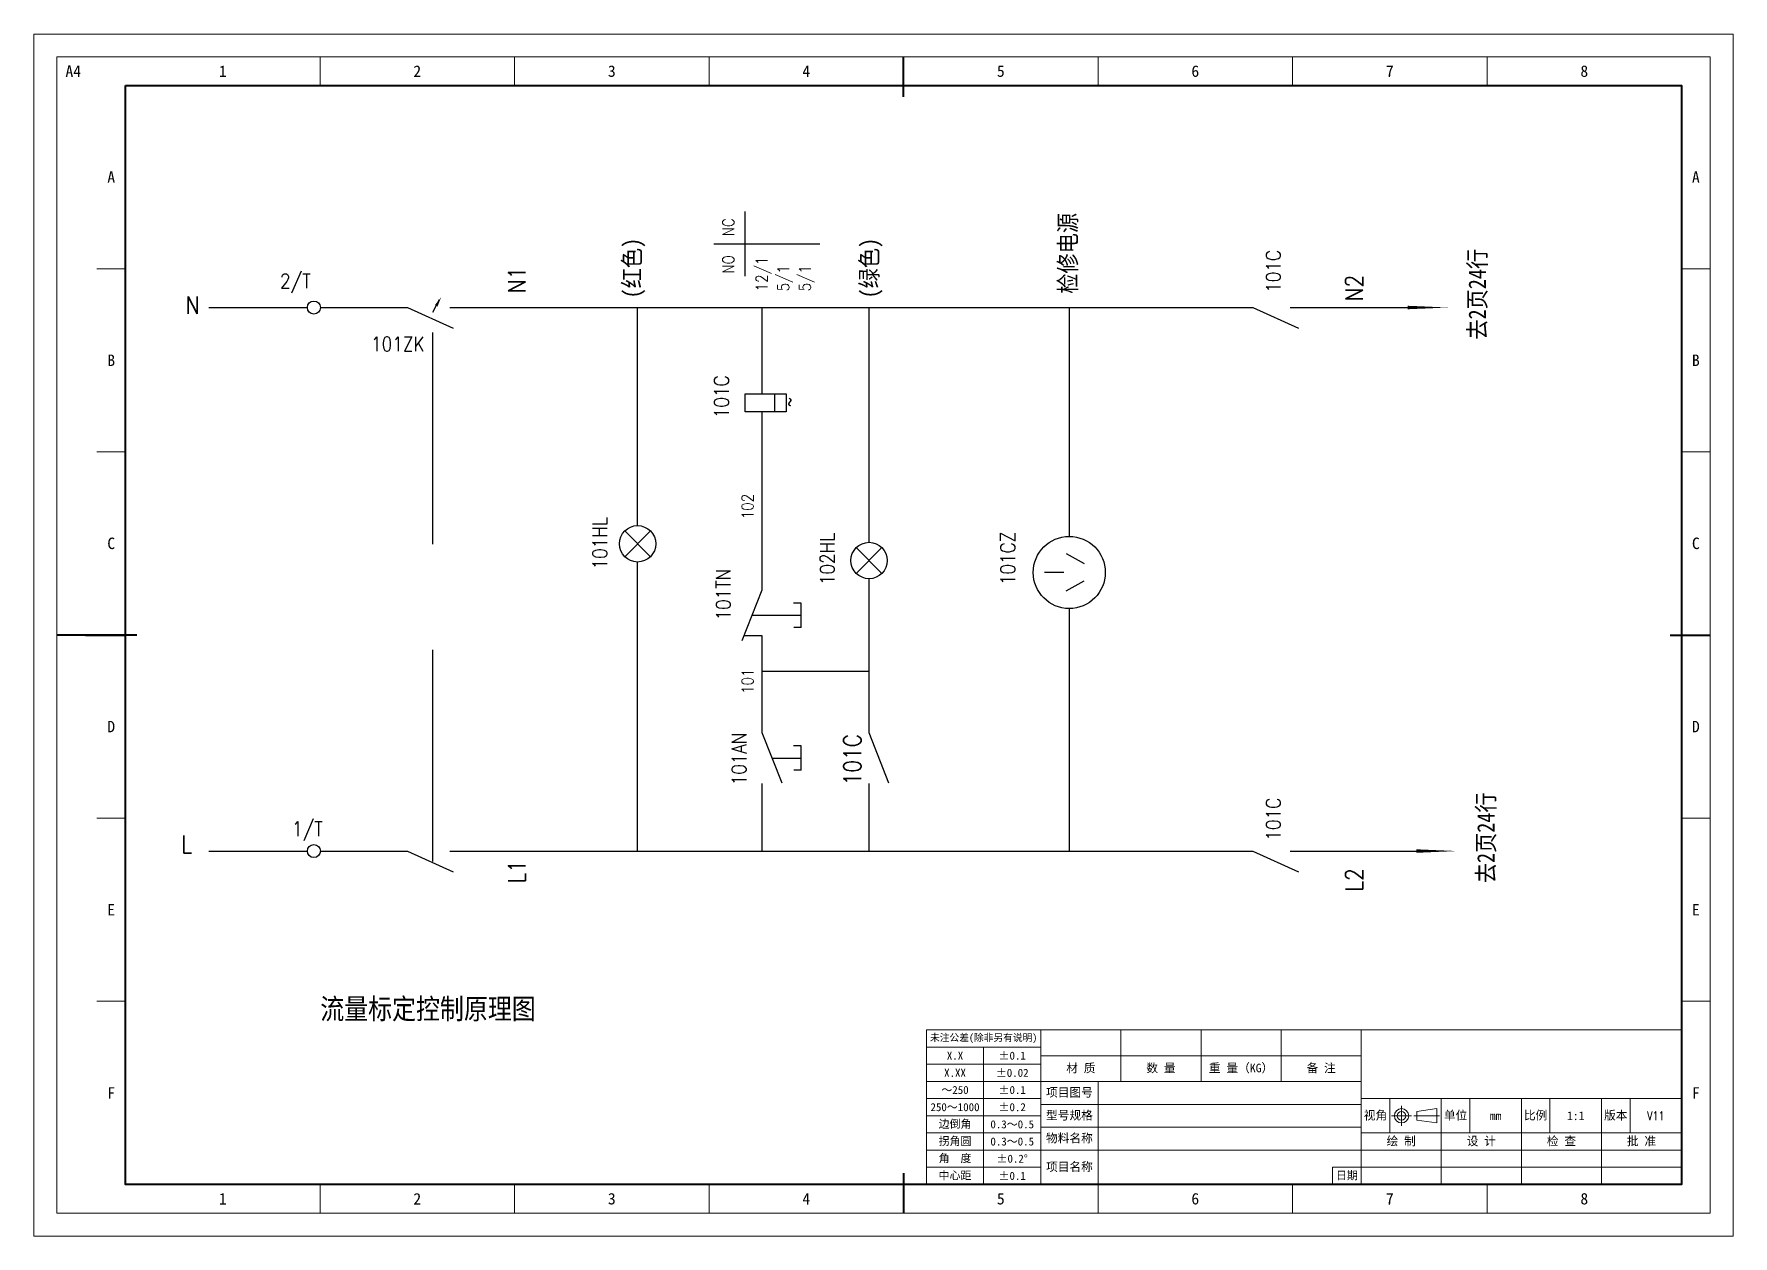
# Model space of a CAD drawing. Header units: millimetres. Extents: x 634 to 1418, y -606 to -51.
import ezdxf
from ezdxf.enums import TextEntityAlignment as Align

# ---------------------------------------------------------------- set-up
doc = ezdxf.new("R2010")
doc.units = ezdxf.units.MM
doc.header["$LTSCALE"] = 30.734
doc.linetypes.add('CENTER', pattern=[0.6, 0.375, -0.075, 0.075, -0.075])
doc.linetypes.add('DASHED2', pattern=[9.525, 6.35, -3.175])
doc.layers.get('0').update_dxf_attribs({"linetype": 'CONTINUOUS'})
doc.layers.get('Defpoints').update_dxf_attribs({"linetype": 'CONTINUOUS'})
doc.layers.add('dim', color=2, linetype='CONTINUOUS', lineweight=15)
doc.layers.add('图框', color=85, linetype='CONTINUOUS', lineweight=20)
doc.layers.add('图纸边界', color=8, linetype='CONTINUOUS', lineweight=9, plot=False)
doc.styles.add('dim', font='romans.shx', dxfattribs={"width": 0.7, "bigfont": 'whgdtxt.shx'})
doc.styles.get("Standard").update_dxf_attribs({"font": 'txt', "width": 0.85, "bigfont": 'gbcbig.shx'})
doc.styles.add('图框文字', font='')
doc.styles.get('图框文字').set_extended_font_data('SimSun')

# ---------------------------------------------------------------- blocks, each defined once
blk = doc.blocks.new('JC_A4')
at = {"layer": '图框'}
for p, q in [((50, 201), (50, 206)), ((84, 201), (84, 206)), ((118, 201), (118, 206)), ((186, 201), (186, 206)), ((220, 201), (220, 206)), ((254, 201), (254, 206)), ((11, 169), (16, 169)), ((288, 169), (293, 169)), ((11, 137), (16, 137)), ((288, 137), (293, 137)), ((11, 73), (16, 73)), ((288, 73), (293, 73)), ((11, 41), (16, 41)), ((288, 41), (293, 41)), ((50, 9), (50, 4)), ((84, 9), (84, 4)), ((118, 9), (118, 4)), ((186, 9), (186, 4)), ((220, 9), (220, 4)), ((254, 9), (254, 4))]:
    blk.add_line(p, q, dxfattribs=at)
at = {"layer": '图框', "lineweight": 40}
for p, q in [((152, 199), (152, 206)), ((152, 201), (152, 206)), ((18, 105), (4, 105)), ((9, 105), (16, 105)), ((286, 105), (293, 105)), ((152, 11), (152, 4)), ((152, 9), (152, 4))]:
    blk.add_line(p, q, dxfattribs=at)
at = {"layer": '图框'}
blk.add_lwpolyline([(4, 206), (293, 206), (293, 4), (4, 4)], close=True, dxfattribs=at)
at = {"layer": '图框', "lineweight": 40}
blk.add_lwpolyline([(16, 201), (288, 201), (288, 9), (16, 9)], close=True, dxfattribs=at)
at = {"layer": '图纸边界'}
blk.add_lwpolyline([(0, 210), (297, 210), (297, 0), (0, 0)], close=True, dxfattribs=at)
at = {"layer": '图框', "char_height": 2, "attachment_point": 5, "style": '图框文字'}
for s, insert in [('1', (33, 203.5)), ('2', (67, 203.5)), ('3', (101, 203.5)), ('4', (135, 203.5)), ('5', (169, 203.5)), ('6', (203, 203.5)), ('7', (237, 203.5)), ('8', (271, 203.5)), ('A', (13.5, 185)), ('A', (290.5, 185)), ('B', (13.5, 153)), ('B', (290.5, 153)), ('C', (13.5, 121)), ('C', (290.5, 121)), ('D', (13.5, 89)), ('D', (290.5, 89)), ('E', (13.5, 57)), ('E', (290.5, 57)), ('F', (13.5, 25)), ('F', (290.5, 25)), ('1', (33, 6.5)), ('2', (67, 6.5)), ('3', (101, 6.5)), ('4', (135, 6.5)), ('5', (169, 6.5)), ('6', (203, 6.5)), ('7', (237, 6.5)), ('8', (271, 6.5))]:
    blk.add_mtext(s, dxfattribs=dict(at, insert=insert))
blk = doc.blocks.new('JC-TITTLE')
at = {"layer": '图框'}
for p, q in [((-132, 0), (-132, 27)), ((-112, 27), (-132, 27)), ((-112, 0), (-112, 27)), ((-56, 27), (-112, 27)), ((-98, 18), (-98, 27)), ((-84, 18), (-84, 27)), ((-70, 18), (-70, 27)), ((0, 27), (-56, 27)), ((-56, 0), (-56, 27)), ((0, 0), (0, 27)), ((-112, 24), (-132, 24)), ((-122, 0), (-122, 24.01)), ((-112, 21), (-132, 21)), ((-56, 22.5), (-112, 22.5)), ((-112, 18), (-132, 18)), ((-56, 18), (-112, 18)), ((-102, 0), (-102, 18)), ((-112, 15), (-132, 15)), ((0, 15), (-56, 15)), ((-51, 9), (-51, 15)), ((-42, 0), (-42, 15)), ((-37, 9), (-37, 15)), ((-28, 0), (-28, 15)), ((-23, 9), (-23, 15)), ((-14, 0), (-14, 15)), ((-9, 9), (-9, 15)), ((-112, 12), (-132, 12)), ((-56, 14), (-112, 14)), ((-112, 9), (-132, 9)), ((-56, 10), (-112, 10)), ((0, 9), (-56, 9)), ((-112, 6), (-132, 6)), ((-56, 6), (-112, 6)), ((0, 6), (-56, 6)), ((-112, 3), (-132, 3)), ((0, 3), (-61, 3)), ((-61, 0), (-61, 3)), ((-56, 0), (-132, 0)), ((0, 0), (-56, 0))]:
    blk.add_line(p, q, dxfattribs=at)
at = {"layer": '图框', "color": 1, "linetype": 'CENTER', "lineweight": 9, "ltscale": 0.7112}
for p, q in [((-47.2, 12), (-50.7, 12)), ((-48.95, 13.75), (-48.95, 10.25)), ((-46.8, 12), (-42.3, 12))]:
    blk.add_line(p, q, dxfattribs=at)
at = {"layer": '图框', "color": 152}
blk.add_lwpolyline([(-42.8, 13.25), (-42.8, 10.75), (-46.3, 11.25), (-46.3, 12.75)], close=True, dxfattribs=at)
for radius in [1.25, 0.75]:
    blk.add_circle((-48.95, 12), radius, dxfattribs=at)
at = {"layer": '图框', "attachment_point": 5, "style": '图框文字'}
for s, insert, char_height in [('未注公差(除非另有说明)', (-122, 25.5), 1.25), ('X.X', (-127, 22.5), 1.4), ('%%P0.1', (-117, 22.5), 1.4), ('材 质', (-105, 20.25), 1.5), ('数 量', (-91, 20.25), 1.5), ('重 量（KG）', (-77, 20.25), 1.5), ('备 注', (-63, 20.25), 1.5), ('X.XX', (-127, 19.5), 1.4), ('%%P0.02', (-117, 19.5), 1.4), ('\\A1;～250', (-127, 16.5), 1.4), ('%%P0.1', (-117, 16.5), 1.4), ('项目图号', (-107, 16), 1.5), ('\\A1;250～1000', (-127, 13.5), 1.4), ('%%P0.2', (-117, 13.5), 1.4), ('型号规格', (-107, 12), 1.5), ('视角', (-53.5, 12), 1.5), ('单位', (-39.5, 12), 1.5), ('比例', (-25.5, 12), 1.5), ('版本', (-11.5, 12), 1.5), ('\\A1;边倒角', (-127, 10.5), 1.4), ('0.3{\\A1;～0.5}', (-117, 10.5), 1.4), ('物料名称', (-107, 8), 1.5), ('\\A1;拐角圆', (-127, 7.5), 1.4), ('0.3{\\A1;～0.5}', (-117, 7.5), 1.4), ('绘 制', (-49, 7.5), 1.5), ('设 计', (-35, 7.5), 1.5), ('检 查', (-21, 7.5), 1.5), ('批 准', (-7, 7.5), 1.5), ('\\A1;角  度', (-127, 4.5), 1.4), ('%%P0.2%%D', (-117, 4.5), 1.4), ('项目名称', (-107, 3), 1.5), ('\\A1;中心距', (-127, 1.5), 1.4), ('%%P0.1', (-117, 1.5), 1.4), ('日期', (-58.5, 1.5), 1.4)]:
    blk.add_mtext(s, dxfattribs=dict(at, insert=insert, char_height=char_height))
at = {"layer": '图框', "style": '图框文字'}
for tag, p in [('材质', (-105, 24.75)), ('数量', (-91, 24.75)), ('重量', (-77, 24.75)), ('备注', (-63, 24.75)), ('项目图号', (-79, 16)), ('型号规格', (-79, 12)), ('单位', (-32.5, 12)), ('比例', (-18.5, 12)), ('版本号', (-4.5, 12)), ('物料名称', (-79, 8)), ('项目名称', (-79, 3)), ('绘制者', (-49, 4.5)), ('设计者', (-35, 4.5)), ('检查者', (-21, 4.5)), ('批准者', (-7, 4.5)), ('绘制日期', (-49, 1.5)), ('设计日期', (-35, 1.5)), ('检查日期', (-21, 1.5)), ('批准日期', (-7, 1.5))]:
    blk.add_attdef(tag, text='', height=1.5, dxfattribs=at).set_placement(p, align=Align.MIDDLE_CENTER)

msp = doc.modelspace()

# ---------------------------------------------------------------- linework, layer by layer
at = {"ltscale": 0.5}
for p, q in [((962.07, -162.93), (962.07, -133.04)), ((947.59, -147.99), (996.47, -147.99)), ((817.9, -179.45), (820.94, -173.58)), ((825.65, -177.34), (1196.27, -177.34)), ((912.35, -277.92), (912.35, -177.34)), ((969.84, -217.22), (969.84, -177.34)), ((1019.2, -285.64), (1019.2, -177.34)), ((1111.71, -282.92), (1111.71, -177.34)), ((1213.5, -177.34), (1267.7, -177.34)), ((975.68, -225.48), (975.68, -217.22)), ((969.84, -307.63), (969.84, -225.48)), ((906.4, -280.38), (918.29, -292.26)), ((918.29, -280.38), (906.4, -292.26)), ((1025.14, -288.1), (1013.25, -299.98)), ((1013.25, -288.1), (1025.14, -299.98)), ((912.35, -428.04), (912.35, -294.72)), ((1110.14, -290.8), (1118.45, -295.39)), ((1019.2, -345.26), (1019.2, -302.44)), ((1100.11, -299.41), (1109, -299.41)), ((1110.14, -308.02), (1118.45, -303.43)), ((960.65, -330.87), (969.84, -307.63)), ((987.78, -313.71), (984.38, -313.71)), ((987.84, -324.93), (987.84, -313.71)), ((1111.71, -428.04), (1111.71, -316.18)), ((969.84, -328.79), (961.48, -328.79)), ((969.84, -373.5), (969.84, -328.79)), ((987.84, -324.93), (984.44, -324.93)), ((1019.2, -345.26), (969.84, -345.26)), ((1019.2, -373.5), (1019.2, -345.26)), ((979.03, -396.74), (969.84, -373.5)), ((1028.38, -396.74), (1019.2, -373.5)), ((987.78, -379.58), (984.38, -379.58)), ((987.84, -390.79), (987.84, -379.58)), ((987.84, -390.79), (984.44, -390.79)), ((969.84, -428.04), (969.84, -396.85)), ((1019.2, -428.04), (1019.2, -396.85)), ((825.65, -428.04), (1196.26, -428.04)), ((1213.5, -428.04), (1271.7, -428.04))]:
    msp.add_line(p, q, dxfattribs=at)
for p, q in [((714.54, -177.34), (759.96, -177.34)), ((765.95, -177.34), (806.18, -177.34)), ((765.95, -177.34), (778.16, -177.34)), ((806.18, -177.34), (827.3, -186.85)), ((1196.27, -177.34), (1217.38, -186.85)), ((714.54, -428.04), (759.96, -428.04)), ((765.95, -428.04), (806.17, -428.04)), ((765.95, -428.04), (778.15, -428.04)), ((806.17, -428.04), (827.3, -437.56)), ((1196.26, -428.04), (1217.38, -437.56))]:
    msp.add_line(p, q)
at = {"linetype": 'DASHED2', "ltscale": 0.5}
for p, q in [((817.9, -432.82), (817.9, -179.5)), ((965.25, -319.25), (987.84, -319.25)), ((974.44, -385.12), (987.84, -385.12))]:
    msp.add_line(p, q, dxfattribs=at)
at = {"ltscale": 0.5}
for points in [[(819.42, -176.54, 1.39, 0, 0), (821.74, -172.56, 0, 0, 0)], [(1267.7, -177.34, 1.61, 0, 0), (1286.43, -177.34, 0, 0, 0)], [(1271.7, -428.04, 1.61, 0, 0), (1290.43, -428.04, 0, 0, 0)]]:
    msp.add_lwpolyline(points, format="xyseb", dxfattribs=at)
msp.add_lwpolyline([(961.96, -225.48), (961.96, -217.22), (980.99, -217.22), (980.99, -225.48)], close=True)
for centre, radius in [((762.96, -177.34), 3), ((912.35, -286.32), 8.4), ((1019.2, -294.04), 8.4), ((1111.57, -299.55), 16.63), ((762.96, -428.04), 3)]:
    msp.add_circle(centre, radius, dxfattribs=at)

# ---------------------------------------------------------------- block references
ref = msp.add_blockref('JC_A4', (633.81, -605.59), dxfattribs=dict(xscale=2.639999999999873, yscale=2.639999999999873, zscale=2.639999999999873))
ref.add_attrib('A4', 'A4', (648.33, -70.99), dxfattribs={"layer": 'Defpoints', "color": 85, "height": 5.28, "style": '图框文字'})
at = {"layer": 'dim'}
ref = msp.add_blockref('JC-TITTLE', (1394.13, -581.83), dxfattribs=dict(at, xscale=2.639999999999873, yscale=2.639999999999873, zscale=2.639999999999873))
ref.add_attrib('单位', 'mm', dxfattribs={"layer": '图框', "height": 3.96, "style": '图框文字'}).set_placement((1308.33, -550.15), align=Align.MIDDLE_CENTER)
ref.add_attrib('比例', '1:1', dxfattribs={"layer": '图框', "height": 3.96, "style": '图框文字'}).set_placement((1345.29, -550.15), align=Align.MIDDLE_CENTER)
ref.add_attrib('版本号', 'V11', dxfattribs={"height": 3.96, "style": 'dim', "width": 0.8}).set_placement((1382.25, -550.15), align=Align.MIDDLE_CENTER)

# ---------------------------------------------------------------- texts
at = {"width": 37.1268, "attachment_point": 1, "rotation": 90}
for s, insert, char_height in [('NC', (951.6, -144.52), 5.352), ('NO', (951.6, -161.73), 5.352), ('12/1', (966.99, -169.88), 5.352), ('101C', (1202.37, -170.55), 6.691), ('N1', (852.68, -170.77), 8.029), ('5/1', (976.94, -169.88), 5.352), ('5/1', (986.9, -169.88), 5.352), ('N2', (1239.04, -174.55), 8.029), ('101C', (947.72, -228.39), 6.691), ('102', (960.44, -274.99), 5.352), ('101HL', (891.6, -298.12), 6.691), ('102HL', (996.59, -305.36), 6.691), ('101CZ', (1079.87, -305.36), 6.691), ('101TN', (948.62, -321.66), 6.691), ('101', (960.44, -355.58), 5.352), ('101AN', (955.86, -397.73), 6.691), ('101C', (1007.45, -397.73), 8.029), ('101C', (1202.37, -423.21), 6.691), ('L1', (852.68, -443), 8.029), ('L2', (1239.04, -446.77), 8.029)]:
    msp.add_mtext(s, dxfattribs=dict(at, insert=insert, char_height=char_height))
at = {"ltscale": 0.5, "attachment_point": 1, "rotation": 90}
for s, insert, char_height, width in [('\\f宋体|b0|i0|c134|p2;检修电源', (1106.88, -170.95), 8.0287, 137.5286), ('\\f宋体|b0|i0|c134|p2;(红色)', (905.72, -173.13), 8.0287, 137.5286), ('\\f宋体|b0|i0|c134|p2;(绿色)', (1015.24, -173.13), 8.0287, 137.5286), ('\\f宋体|b0|i0|c134|p2;去2页24行', (1295.83, -192.15), 8.0287, 137.5286), ('\\f宋体|b0|i0|c134|p2;~', (978.79, -223.18), 7.7018, 98.9468), ('\\f宋体|b0|i0|c134|p2;去2页24行', (1299.83, -442.85), 8.0287, 137.5286)]:
    msp.add_mtext(s, dxfattribs=dict(at, insert=insert, char_height=char_height, width=width))
at = {"attachment_point": 1}
for s, insert, char_height, width in [('2/T', (747.35, -161.8), 6.691, 37.1268), ('N', (703.8, -172.2), 8.03, 37.1268), ('101ZK', (789.37, -190.82), 6.691, 37.1268), ('1/T', (752.91, -414.41), 6.691, 37.1268), ('L', (701.81, -420.91), 8.03, 37.1268), ('{\\fSimSun|b0|i0|c134|p2;流量标定控制原理图}', (765.91, -496.04), 9.5316, 170.7577)]:
    msp.add_mtext(s, dxfattribs=dict(at, insert=insert, char_height=char_height, width=width))

doc.saveas('drawing.dxf')
